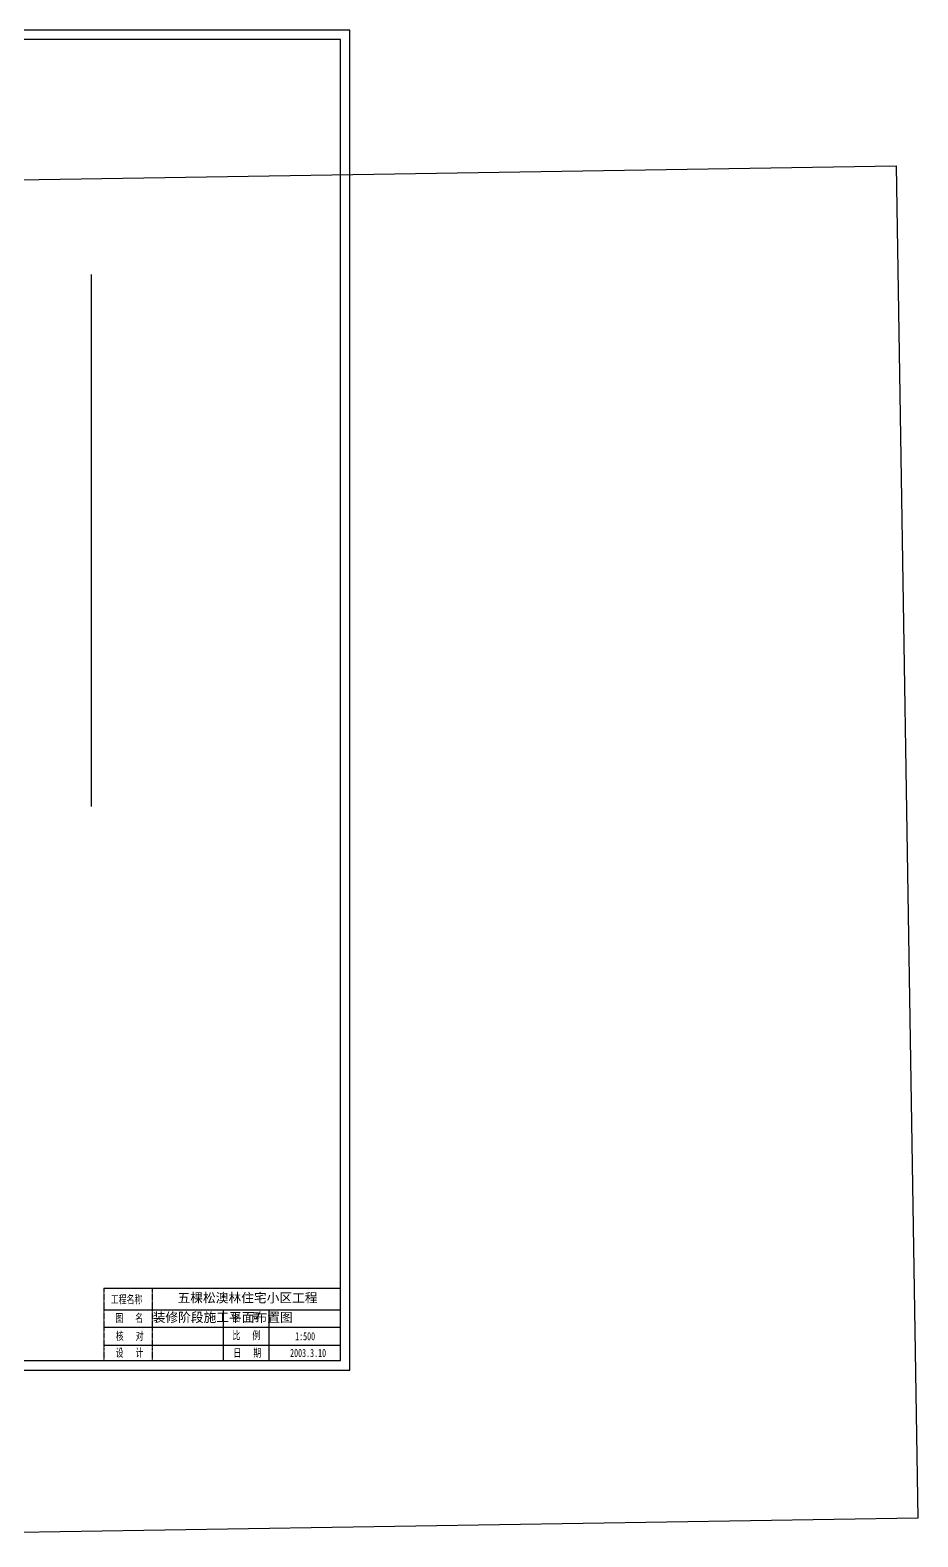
# Model space of a CAD drawing. Extents: x -738708 to 1376724, y 0 to 1572010.
# Drawn here: x -437938 to -155688, y 568876 to 1047926 of the extents above; entities that cross this region are included whole.
import ezdxf

# ---------------------------------------------------------------- set-up
doc = ezdxf.new("R2010")
doc.units = 0
doc.linetypes.add('CENTER', pattern=[50.8, 31.75, -6.35, 6.35, -6.35])
doc.layers.get('0').update_dxf_attribs({"linetype": 'CONTINUOUS'})
doc.layers.add('标注', color=7, linetype='CONTINUOUS')
doc.layers.add('道路', color=8, linetype='CONTINUOUS')
doc.styles.add('文字', font='SimSun.ttf')

msp = doc.modelspace()

# ---------------------------------------------------------------- linework, layer by layer
at = {"ltscale": 100}
for p, q in [((-706835.7, 996075.1), (-162535.7, 1004744.1)), ((-162535.7, 1004744.1), (-155687.7, 574799.1)), ((-418537.7, 970202.1), (-418537.7, 801052.1)), ((-155687.7, 574799.1), (-527561.7, 568876.1))]:
    msp.add_line(p, q, dxfattribs=at)
at = {"linetype": 'CENTER'}
for p, q in [((-414528.4, 647976.4), (-414528.4, 624925.8)), ((-399095, 647976.4), (-399095, 624925.8))]:
    msp.add_line(p, q, dxfattribs=at)
at = {"layer": '标注'}
for points in [[(-639300.9, 621925.8), (-336300.9, 621925.8), (-336300.9, 1047925.8), (-639300.9, 1047925.8)], [(-636300.9, 624925.8), (-339300.9, 624925.8), (-339300.9, 1044925.8), (-636300.9, 1044925.8)]]:
    msp.add_lwpolyline(points, close=True, dxfattribs=at)
at = {"layer": '道路', "linetype": 'CONTINUOUS'}
for p, q in [((-414528.4, 647976.4), (-339300.9, 647976.4)), ((-414528.4, 641102.9), (-339300.9, 641102.9)), ((-376556.4, 641102.9), (-376556.4, 624925.8)), ((-362080.6, 641102.9), (-362080.6, 624925.8)), ((-414332.7, 635514.1), (-339300.9, 635514.1)), ((-414332.7, 629857.8), (-339300.9, 629857.8))]:
    msp.add_line(p, q, dxfattribs=at)

# ---------------------------------------------------------------- texts
at = {"linetype": 'CENTER', "style": '文字'}
for s, p in [('五棵松澳林住宅小区工程', (-391085.2, 643397.3)), ('装修阶段施工平面布置图', (-398980.8, 637190.9))]:
    msp.add_text(s, height=2968.229, dxfattribs=at).set_placement(p)
at = {"linetype": 'CENTER', "width": 0.7}
for s, p in [('工程名称', (-412262.1, 643093.4)), ('图   名', (-410836.5, 637190.9)), ('图   号', (-373659.7, 637407.2)), ('核   对', (-410699.8, 631441.9)), ('比   例', (-373586.8, 631676.9)), ('1:500', (-353697.5, 631399.7)), ('设   计', (-410745.4, 626127.5)), ('日   期', (-373295.3, 626118.7)), ('2003.3.10', (-355300.7, 626084.2))]:
    msp.add_text(s, height=2544.78, dxfattribs=at).set_placement(p)

doc.saveas('drawing.dxf')
